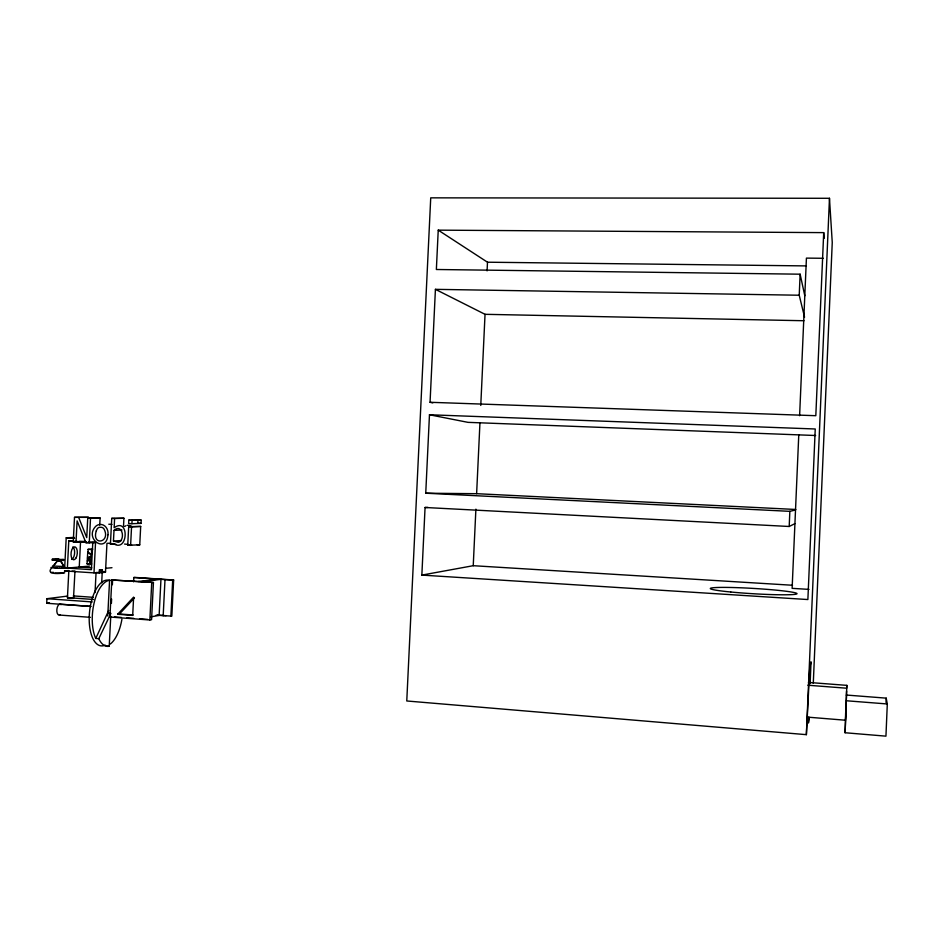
<?xml version="1.0" encoding="UTF-8"?>
<svg xmlns="http://www.w3.org/2000/svg" width="934" height="934" viewBox="0 0 934 934"><rect width="100%" height="100%" fill="white"/><g stroke="black" fill="none" stroke-linecap="round" stroke-linejoin="round"><path stroke-width="1.4" d="M808.447 682.427L846.823 685.358L845.095 732.746L885.946 736.155L887.3 703.967L886.203 698.142L846.508 695.059L845.095 732.746M806.369 734.661L829.474 198.288L430.726 197.845L406.769 700.979L806.369 734.661L809.778 667.471L811.051 661.832L810.117 683.676M808.669 717.184L808.424 723.009L809.404 717.44M813.28 683.361L832.252 242.466L829.474 198.288M845.655 712.595L845.433 720.219L807.922 717.16M846.391 695.386L846.578 691.09M846.823 685.358L846.694 688.218L807.84 685.217M886.016 702.403L886.203 698.142M789.849 511.342L425.741 493.21L429.465 414.766L815.242 428.986L807.875 599.546L421.853 575.099L425.063 507.489L789.195 526.484L789.849 511.342L795.523 509.964M804.559 317.186L799.224 295.226L800.134 274.187L436.365 269.494L438.233 230.149L823.706 232.624L824.243 238.333M798.768 434.87L792.125 588.35L809.007 589.389M799.609 415.712L806.427 258.111L823.286 258.286M823.706 232.624L815.814 415.7L430.06 402.285L435.419 289.342L799.224 295.226M421.853 575.099L473.234 565.7L475.896 509.147M425.741 493.21L476.62 493.689L479.948 422.81M480.765 405.449L485.038 314.314L435.419 289.342M487.081 270.872L487.49 262.209L438.233 230.149M74.51 517.331L88.438 517.319L74.51 517.331L73.237 541.93L76.016 542.094L77.113 520.88L85.905 542.701L96.12 542.502M73.588 597.9L67.435 597.76L73.517 597.97L74.977 571.024M80.546 541.732L79.25 567.008L91.789 567.837M99.74 525.141L100.101 517.985L87.738 518.09L86.734 537.61L78.725 517.576M87.749 552.192L91.17 554.726L91.077 556.407L89.08 557.213L88.917 560.248L90.586 564.031L87.049 563.809L87.749 552.192L91.392 554.703L91.66 549.566L92.431 549.519M87.983 552.169L88.123 549.344L92.77 549.145M89.255 542.911L90.516 518.253L100.101 517.985M87.306 560.89L89.115 560.225L89.08 557.213M90.89 556.431L90.493 564.043L91.684 563.938M92.793 542.467L91.392 569.67L67.388 568.094L68.777 540.996L72.724 540.774M68.474 570.546L64.504 570.919L93.995 572.881L95.537 542.631L88.555 542.21M95.035 592.588L96.05 572.659L96.856 572.53M96.05 572.659L99.273 572.962L99.424 569.95L102.355 569.833L101.689 582.781M106.955 543.366L105.484 572.227L99.273 572.962M115.769 544.207L110.422 544.207L111.741 518.347L123.918 518.23L123.521 526.064M107.749 616.008L109.582 580.306L112.57 580.516L112.36 584.801M113.458 541.019L113.995 530.384C121.116 523.881 124.887 535.824 120.684 540.833A4.378 4.005 -89.8 0 1 118.198 542.28L113.458 541.019L121.455 540.553M123.918 518.23L114.602 518.51L114.135 527.757C129.628 516.479 128.238 553.523 113.329 543.518L113.096 544.37M111.811 579.991L109.92 617.024L149.849 619.978L151.565 619.674L153.445 582.489L111.811 579.991L153.445 582.489M106.219 646.013L109.22 646.246L110.749 616.23M111.403 603.364L111.625 599.079M128.81 520.261L128.635 523.519L131.916 523.705L141.034 523.367L141.197 520.156L128.81 520.261L141.197 520.156M127.736 545.269L128.682 526.648L140.684 526.437L139.75 544.837L127.736 545.269L131.671 545.012M130.608 545.444L131.554 526.811L140.684 526.437M131.916 523.705L132.079 520.448M133.597 581.835L133.819 577.516L134.823 577.41L173.642 580.002L171.833 616.113L156.176 615.202M137.963 519.969L137.8 523.18L141.034 523.367M149.849 619.978L151.728 582.699M163.181 615.716L165.003 579.605M170.864 616.277L172.685 580.119L173.642 580.002M90.621 606.435L46.7 603.259L46.934 598.694L67.715 596.067M64.703 572.811C63.734 573.207 43.478 575.939 52.281 567.277M57.243 559.373L63.582 559.513L63.535 560.423L52.292 560.155L52.339 559.244L57.745 559.162L56.892 560.131M52.292 560.155L55.34 559.91L55.386 559.011M56.647 561.077L56.857 558.684L58.153 558.742L57.955 561.217L56.624 561.042L57.313 560.96L54.149 564.93M56.811 561.112L56.752 558.707L58.153 558.742M57.091 561.147L57.207 558.812L57.196 560.272L57.99 560.33M57.137 560.272L57.453 561.182L60.687 560.762L63.267 565.222L60.22 560.657M59.029 560.131L59.075 559.221M59.951 561.252L60.43 559.77L63.582 559.513M64.656 568.047L66.209 537.821L74.125 537.412M67.435 597.76L68.836 570.709M109.22 646.246A33.11 14.967 -83.9 0 1 98.794 638.681L95.758 638.436L108.718 610.486M98.794 638.681L110.901 613.369L107.9 613.148M53.366 565.934L57.348 560.984M117.661 614.28L133.62 597.13L132.698 615.389L117.661 614.28L119.459 614L134.449 597.888M124.619 526.472L125.868 525.76M789.195 526.484L794.927 523.635M87.457 557.995L91.077 556.407M63.5 573.021L54.884 573.044M50.705 572.565L53.331 572.308M52.421 567.417L57.745 568.129M52.526 566.004L64.574 566.541L63.138 566.202M150.736 616.86L159.13 615.424L160.952 579.337L141.431 581.672M102.296 569.88L99.424 569.95M46.7 603.259L49.467 602.885M138.395 581.462L157.998 579.138M93.995 572.881L105.507 571.725L101.141 571.433M64.481 571.421L68.077 571.083M105.519 568.327L111.975 567.709M67.388 568.094L89.641 566.074M87.049 563.809L89.174 563.681M110.422 544.207L113.107 544.043M85.905 542.701L94.171 542.21M76.016 542.094L85.765 541.533L73.237 541.93M127.222 525.317L130.071 525.468L132.254 526.846M128.308 544.475L124.537 544.043M113.995 530.384L121.992 530.022M62.333 568.164L64.539 567.954L63.967 567.732M108.788 524.231L111.998 524.418M111.029 543.425L107.772 543.226M425.063 507.489L427.97 507.419M74.148 571.141L72 571.153M60.955 568.187L65.637 567.989L63.932 567.592M59.391 568.164L61.422 568.257M487.49 262.209L806.346 265.91M485.038 314.314L803.964 320.736M59.578 568.246L50.961 567.463M815.639 435.513L468.004 422.355L429.465 414.766M86.208 541.72L79.588 541.253M476.62 493.689L795.791 509.474M111.741 518.347L114.602 518.51M87.738 518.09L90.516 518.253M128.682 526.648L131.554 526.811M66.209 537.821L74.638 538.334M136.913 544.662L139.75 544.837M473.234 565.7L792.522 585.256M68.777 540.996L85.73 542.035M88.123 549.344L91.66 549.566M52.339 559.244L60.43 559.77M55.34 559.91L57.698 560.061M59.869 560.178L63.535 560.423M65.088 568.117L68.532 568.339M133.819 577.516L172.685 580.119M73.319 595.915L93.202 597.316M73.226 598.029L93.563 599.476M46.934 598.694L92.279 601.94M59.788 604.17L90.995 606.423M157.449 615.062L166.077 615.693M118.781 613.942L133.095 614.992M114.485 616.93L121.373 617.444M126.872 617.853L133.76 618.355M139.54 618.787L147.56 619.382M59.227 615.027L90.435 617.339M846.461 700.769L887.3 703.967M430.06 402.285L432.804 402.904M800.134 274.187L804.804 295.786M105.238 645.09A33.075 15.072 -83.9 0 1 89.325 614.654A33.075 15.072 -83.9 0 1 109.196 580.306M121.922 619.219A33.087 15.026 -83.9 0 1 110.212 644.098M95.758 638.436A33.087 15.026 -83.9 0 1 94.159 602.745A33.087 15.026 -83.9 0 1 109.582 580.306M59.939 614.735A5.464 2.65 -83.6 0 1 56.881 609.272A5.464 2.65 -83.6 0 1 61.095 604.707M72.782 546.95A6.491 3.129 -84.9 0 1 74.58 553.302A6.491 3.129 -84.9 0 1 71.778 559.431M107.97 534.762C106.441 553.979 84.364 539.093 95.315 526.764A7.402 6.748 -89.4 0 1 99.296 524.581C105.04 523.484 108.799 529.636 107.97 534.762M96.26 530.909C91.474 546.355 110.994 542.642 104.106 529.158A4.203 3.829 -89.4 0 0 101.818 527.371L99.728 527.255A4.226 3.853 -89.4 0 0 97.276 528.749L96.26 530.909M730.762 592.004A43.466 2.662 3.4 0 0 796.994 593.732A43.466 2.662 3.4 0 0 733.143 587.533A43.466 2.662 3.4 0 0 730.762 592.004M75.993 558.03A6.491 3.117 -84.9 0 0 75.491 547.114A6.491 3.117 -84.9 0 0 71.019 554.819A6.491 3.117 -84.9 0 0 75.993 558.03"/></g></svg>
